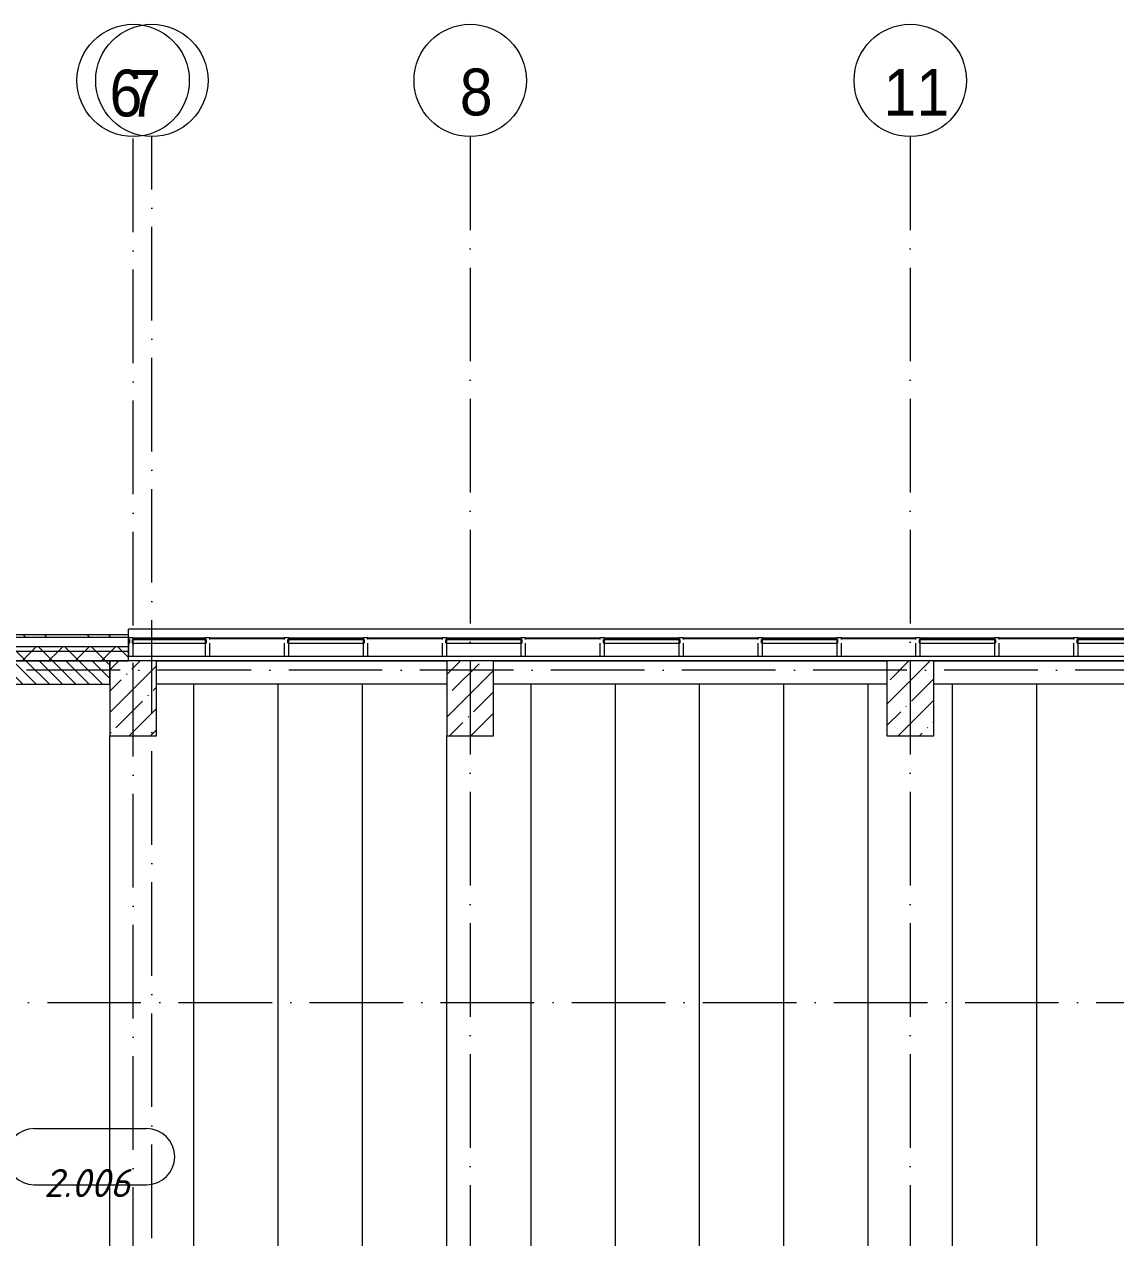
# Model space of a CAD drawing. Header units: millimetres. Extents: x -6467 to 105918, y -7090 to 92481.
# Drawn here: x 8488 to 20144, y 79519 to 92481 of the extents above; entities that cross this region are included whole.
import ezdxf

# ---------------------------------------------------------------- set-up
doc = ezdxf.new("R2010")
doc.units = ezdxf.units.MM
doc.linetypes.add('50_200_ШТРИХ_1Т_ш5_п1_п1_', pattern=[1400, 1000, -200, 0, -200])
for name, color, linetype, lineweight, true_color in [('A-AREA-IDEN-1', 7, 'Continuous', 9, 0xaaaaaa), ('A-WALL-3', 7, 'Continuous', 5, 0x787878), ('Оси-1', 7, 'Continuous', 20, 0xaaaaaa), ('Оси-2', 7, 'Continuous', 9, 0xaaaaaa), ('Оси-3', 7, '50_200_ШТРИХ_1Т_ш5_п1_п1_', 9, 0xaaaaaa)]:
    doc.layers.add(name, color=color, linetype=linetype, lineweight=lineweight, true_color=true_color)
for name, color, linetype, lineweight in [('A-FLOR', 7, 'Continuous', 9), ('A-GLAZ', 7, 'Continuous', 5), ('A-GLAZ-CWMG', 7, 'Continuous', 9), ('A-GLAZ-CWMG-1', 7, 'Continuous', 20), ('A-WALL', 7, 'Continuous', 5), ('A-WALL-FNSH-1', 7, 'Continuous', 5), ('I-WALL', 7, 'Continuous', 5), ('S-COLS', 7, 'Continuous', 9), ('S-COLS-1', 7, 'Continuous', 5)]:
    doc.layers.add(name, color=color, linetype=linetype, lineweight=lineweight)
doc.styles.add('Arial', font='arial.ttf', dxfattribs={"width": 0.9, "height": 500})
doc.styles.add('ISOCPEUR_I', font='isocpeui.ttf', dxfattribs={"height": 300})
pattern_1 = [(45, (0, 0), (-228.0985, 228.0985), []), (45, (228.1, 0), (-228.0985, 228.0985), [403.225, -80.645, 6.706, -73.939])]
pattern_2 = [(45, (0, 0), (-141.42136, 141.42136), []), (135, (0, 0), (-141.42136, -141.42136), [])]

# ---------------------------------------------------------------- blocks, each defined once
blk = doc.blocks.new('Прямоугольный импост - Импост структурный с накладкой - 180мм-22888792-АИ_План этажа Радиаторы_2')
at = {"layer": 'A-GLAZ-CWMG'}
for p, q in [((19743, 85928), (20512, 85928)), ((19743, 85871), (19743, 85911)), ((19743, 85911), (20512, 85911)), ((19743, 85871), (20512, 85871)), ((20512, 85911), (20512, 85871)), ((19743, 85731), (20512, 85731))]:
    blk.add_line(p, q, dxfattribs=at)
blk = doc.blocks.new('Прямоугольный импост - Импост структурный с накладкой - 180мм-V241-АИ_План этажа Радиаторы_2')
at = {"layer": 'A-GLAZ-CWMG-1'}
for p, q in [((-50, 0), (-50, 17)), ((-50, 17), (0, 17)), ((-40, 0), (-50, 0)), ((-40, -40), (-40, 0)), ((0, 0), (-10, 0)), ((-10, 0), (-10, -40)), ((0, 17), (0, 0)), ((-50, -180), (-50, -40)), ((-50, -40), (-40, -40)), ((-10, -40), (0, -40)), ((0, -40), (0, -180)), ((0, -180), (-50, -180))]:
    blk.add_line(p, q, dxfattribs=at)
blk = doc.blocks.new('Прямоугольный импост - Импост структурный с накладкой - 180мм-22888794-АИ_План этажа Радиаторы_2')
at = {"layer": 'A-GLAZ-CWMG'}
for p, q in [((17214, 85928), (18007, 85928)), ((17214, 85731), (18007, 85731))]:
    blk.add_line(p, q, dxfattribs=at)
blk = doc.blocks.new('Прямоугольный импост - Импост структурный с накладкой - 180мм-V237-АИ_План этажа Радиаторы_2')
at = {"layer": 'A-GLAZ-CWMG-1'}
for p, q in [((-25, 0), (-25, 17)), ((-25, 17), (25, 17)), ((-15, 0), (-25, 0)), ((-15, -40), (-15, 0)), ((25, 17), (25, 0)), ((-25, -180), (-25, -40)), ((-25, -40), (-15, -40)), ((25, -40), (25, -180)), ((25, -180), (-25, -180))]:
    blk.add_line(p, q, dxfattribs=at)
blk = doc.blocks.new('Прямоугольный импост - Импост структурный с накладкой - 180мм-V243-АИ_План этажа Радиаторы_2')
at = {"layer": 'A-GLAZ-CWMG'}
for p, q in [((16371, 85928), (17164, 85928)), ((16371, 85871), (16371, 85911)), ((16371, 85911), (17164, 85911)), ((16371, 85871), (17164, 85871)), ((17164, 85911), (17164, 85871)), ((16371, 85731), (17164, 85731))]:
    blk.add_line(p, q, dxfattribs=at)
blk = doc.blocks.new('Прямоугольный импост - Импост структурный с накладкой - 180мм-22437100-АИ_План этажа Радиаторы_2')
at = {"layer": 'A-GLAZ-CWMG-1'}
for p, q in [((-25, 0), (-25, 17)), ((-25, 17), (25, 17)), ((25, 0), (15, 0)), ((15, 0), (15, -40)), ((25, 17), (25, 0)), ((-25, -180), (-25, -40)), ((15, -40), (25, -40)), ((25, -40), (25, -180)), ((25, -180), (-25, -180))]:
    blk.add_line(p, q, dxfattribs=at)
blk = doc.blocks.new('Подъем актового зала4 - Подъем актового зала-22543515-АИ_План этажа Радиаторы_2')
at = {"layer": 'A-FLOR'}
for p, q in [((10527, 74966), (10527, 85431)), ((11427, 74966), (11427, 85431)), ((12327, 74966), (12327, 85431)), ((14127, 74966), (14127, 85431)), ((15027, 74966), (15027, 85431)), ((15927, 74966), (15927, 85431)), ((16827, 74966), (16827, 85431)), ((17727, 76856), (17727, 85431)), ((18627, 76855), (18627, 85431)), ((19527, 76853), (19527, 85431)), ((9627, 74966), (9627, 84881)), ((13227, 74966), (13227, 84881))]:
    blk.add_line(p, q, dxfattribs=at)
blk = doc.blocks.new('Отлив_СКБ - Отлив витража-25817647-АИ_План этажа Радиаторы_2')
at = {"layer": 'A-GLAZ'}
for p, q in [((0, 39), (0, 100)), ((10960, 100), (0, 100)), ((50, 2), (818, 2)), ((868, 2), (1661, 2)), ((1711, 2), (2504, 2)), ((2554, 2), (3347, 2)), ((3397, 2), (4190, 2)), ((4240, 2), (5033, 2)), ((5083, 2), (5877, 2)), ((5927, 2), (6720, 2)), ((6770, 2), (7563, 2)), ((7613, 2), (8406, 2)), ((8456, 2), (9249, 2)), ((9299, 2), (10092, 2)), ((10142, 2), (10910, 2)), ((10960, 100), (10960, 39)), ((818, 0), (50, 0)), ((1661, 0), (868, 0)), ((2504, 0), (1711, 0)), ((3347, 0), (2554, 0)), ((4190, 0), (3397, 0)), ((5033, 0), (4240, 0)), ((5877, 0), (5083, 0)), ((6720, 0), (5927, 0)), ((7563, 0), (6770, 0)), ((8406, 0), (7613, 0)), ((9249, 0), (8456, 0)), ((10092, 0), (9299, 0)), ((10910, 0), (10142, 0))]:
    blk.add_line(p, q, dxfattribs=at)
blk = doc.blocks.new('Ось сетки - Круг_Ø6_00__ISO-2_5_0_9K_-17386508-АИ_План этажа Радиаторы_2')
at = {"layer": 'Оси-1'}
blk.add_circle((0, 0), 3, dxfattribs=at)
blk = doc.blocks.new('AAR_СКБ_Марка_помещения_1_5 ммп - Номер-27962133-АИ_План этажа Радиаторы_2')
at = {"layer": 'A-AREA-IDEN-1'}
for p, q in [((-2.987, 3), (3.013, 3)), ((-2.987, 0), (3.013, 0))]:
    blk.add_line(p, q, dxfattribs=at)
for centre, start, end in [((-2.987, 1.5), 90, 270), ((3.013, 1.5), 270, 90)]:
    blk.add_arc(centre, 1.5, start, end, dxfattribs=at)

msp = doc.modelspace()

# ---------------------------------------------------------------- hatches: boundary and pattern name
at = {"layer": 'A-WALL'}
h = msp.add_hatch(dxfattribs=at)
h.set_pattern_fill('FP_125', color=256, style=0, pattern_type=2)
h.set_pattern_definition(pattern_2)
h.paths.add_polyline_path([(20562, 85781), (21169, 85781), (21169, 85831), (20562, 85831)])
h.paths.add_polyline_path([(9602, 85781), (9602, 85831), (-2550, 85831), (-2550, 85781), (9472, 85781)])
h = msp.add_hatch(dxfattribs=at)
h.set_pattern_fill('FP_125', color=256, style=0, pattern_type=2)
h.set_pattern_definition(pattern_2)
h.paths.add_polyline_path([(21169, 85681), (21169, 85781), (20562, 85781), (20562, 85681), (21099, 85681)])
h.paths.add_polyline_path([(9602, 85681), (9602, 85781), (-2450, 85781), (-2450, 85681), (9472, 85681)])
at = {"layer": 'A-WALL-3'}
h = msp.add_hatch(dxfattribs=at)
h.set_pattern_fill('FP_124', color=256, style=0, pattern_type=2)
h.set_pattern_definition([(135, (0, 0), (-342.1478, -342.1478), []), (135, (228.1, 0), (-342.1478, -342.1478), [])])
h.paths.add_polyline_path([(21169, 85931), (21169, 85958), (20562, 85958), (20562, 85931), (21099, 85931)])
h.paths.add_polyline_path([(9472, 85931), (9602, 85931), (9602, 85958), (-2700, 85958), (-2700, 85931), (7811, 85931)])
at = {"layer": 'I-WALL'}
h = msp.add_hatch(dxfattribs=at)
h.set_pattern_fill('FP_2', color=256, style=0, pattern_type=2)
h.set_pattern_definition([(135, (0, 0), (-70.71068, -70.71068), [])])
h.paths.add_polyline_path([(21099, 85431), (23000, 85431), (23000, 85681), (20562, 85681), (20562, 85431)])
h.paths.add_polyline_path([(9400, 85431), (9400, 85681), (5560, 85681), (5560, 85431), (7100, 85431), (7100, 85681), (7600, 85681), (7600, 85431), (7811, 85431)])
at = {"layer": 'S-COLS-1'}
h = msp.add_hatch(dxfattribs=at)
h.set_pattern_fill('FP_1', color=256, style=0, pattern_type=2)
h.set_pattern_definition(pattern_1)
h.paths.add_polyline_path([(9900, 84881), (9900, 85681), (9400, 85681), (9400, 84881), (9472, 84881)])
h = msp.add_hatch(dxfattribs=at)
h.set_pattern_fill('FP_1', color=256, style=0, pattern_type=2)
h.set_pattern_definition(pattern_1)
h.paths.add_polyline_path([(13500, 84881), (13500, 85681), (13000, 85681), (13000, 84881)])
h = msp.add_hatch(dxfattribs=at)
h.set_pattern_fill('FP_1', color=256, style=0, pattern_type=2)
h.set_pattern_definition(pattern_1)
h.paths.add_polyline_path([(17777, 84881), (18200, 84881), (18200, 85681), (17700, 85681), (17700, 84881)])

# ---------------------------------------------------------------- linework, layer by layer
at = {"layer": 'A-WALL'}
for p, q in [((9602, 85931), (-2700, 85931)), ((9602, 85831), (-2600, 85831)), ((9602, 85781), (-2550, 85781)), ((9400, 85681), (5550, 85681)), ((9400, 85431), (9400, 85681)), ((13000, 85681), (9900, 85681)), ((9900, 85681), (13000, 85681)), ((17700, 85681), (13500, 85681)), ((13500, 85681), (17700, 85681)), ((20562, 85681), (18200, 85681)), ((18200, 85681), (20562, 85681)), ((7600, 85431), (9400, 85431)), ((13000, 85431), (9900, 85431)), ((17700, 85431), (13500, 85431)), ((20562, 85431), (18200, 85431))]:
    msp.add_line(p, q, dxfattribs=at)
at = {"layer": 'A-WALL-FNSH-1'}
for p, q in [((9602, 85958), (-2727, 85958)), ((9602, 85681), (9602, 85958)), ((5550, 85681), (9602, 85681))]:
    msp.add_line(p, q, dxfattribs=at)
at = {"layer": 'S-COLS'}
msp.add_line((9400, 85681), (9400, 85431), dxfattribs=at)
at = {"layer": 'S-COLS-1'}
for p, q in [((9900, 85681), (9400, 85681)), ((9900, 84881), (9900, 85681)), ((13500, 85681), (13000, 85681)), ((13000, 85681), (13000, 84881)), ((13500, 84881), (13500, 85681)), ((18200, 85681), (17700, 85681)), ((17700, 85681), (17700, 84881)), ((18200, 84881), (18200, 85681)), ((9400, 85431), (9400, 84881)), ((9400, 84881), (9900, 84881)), ((13000, 84881), (13500, 84881)), ((17700, 84881), (18200, 84881))]:
    msp.add_line(p, q, dxfattribs=at)
at = {"layer": 'Оси-3'}
for p, q in [((9650, 52458), (9650, 91281)), ((9850, -5890), (9850, 91281)), ((13250, 91281), (13250, 52458)), ((17950, 91281), (17950, 52458)), ((104718, 85581), (-5267, 85581)), ((-5267, 82031), (104718, 82031))]:
    msp.add_line(p, q, dxfattribs=at)

# ---------------------------------------------------------------- block references
at = {"layer": 'A-AREA-IDEN-1', "xscale": 199.9999999999999, "yscale": 199.9999999999999, "zscale": 199.9999999999999}
msp.add_blockref('AAR_СКБ_Марка_помещения_1_5 ммп - Номер-27962133-АИ_План этажа Радиаторы_2', (9192, 80085), dxfattribs=at)
at = {"layer": 'A-FLOR'}
msp.add_blockref('Подъем актового зала4 - Подъем актового зала-22543515-АИ_План этажа Радиаторы_2', (-227, 0), dxfattribs=at)
at = {"layer": 'A-GLAZ'}
msp.add_blockref('Отлив_СКБ - Отлив витража-25817647-АИ_План этажа Радиаторы_2', (9602, 85919), dxfattribs=at)
at = {"layer": 'A-GLAZ-CWMG', "extrusion": (0, 0, -1)}
for name, p in [('Прямоугольный импост - Импост структурный с накладкой - 180мм-V241-АИ_План этажа Радиаторы_2', (-9602, 85911)), ('Прямоугольный импост - Импост структурный с накладкой - 180мм-22437100-АИ_План этажа Радиаторы_2', (-10445, 85911)), ('Прямоугольный импост - Импост структурный с накладкой - 180мм-V237-АИ_План этажа Радиаторы_2', (-11288, 85911)), ('Прямоугольный импост - Импост структурный с накладкой - 180мм-22437100-АИ_План этажа Радиаторы_2', (-12131, 85911)), ('Прямоугольный импост - Импост структурный с накладкой - 180мм-V237-АИ_План этажа Радиаторы_2', (-12974, 85911)), ('Прямоугольный импост - Импост структурный с накладкой - 180мм-22437100-АИ_План этажа Радиаторы_2', (-13817, 85911)), ('Прямоугольный импост - Импост структурный с накладкой - 180мм-V237-АИ_План этажа Радиаторы_2', (-14660, 85911)), ('Прямоугольный импост - Импост структурный с накладкой - 180мм-22437100-АИ_План этажа Радиаторы_2', (-15503, 85911)), ('Прямоугольный импост - Импост структурный с накладкой - 180мм-V237-АИ_План этажа Радиаторы_2', (-16346, 85911)), ('Прямоугольный импост - Импост структурный с накладкой - 180мм-22437100-АИ_План этажа Радиаторы_2', (-17189, 85911)), ('Прямоугольный импост - Импост структурный с накладкой - 180мм-V237-АИ_План этажа Радиаторы_2', (-18032, 85911)), ('Прямоугольный импост - Импост структурный с накладкой - 180мм-22437100-АИ_План этажа Радиаторы_2', (-18875, 85911)), ('Прямоугольный импост - Импост структурный с накладкой - 180мм-V237-АИ_План этажа Радиаторы_2', (-19718, 85911))]:
    msp.add_blockref(name, p, dxfattribs=at)
at = {"layer": 'A-GLAZ-CWMG'}
for name, p in [('Прямоугольный импост - Импост структурный с накладкой - 180мм-22888792-АИ_План этажа Радиаторы_2', (-10092, 0)), ('Прямоугольный импост - Импост структурный с накладкой - 180мм-22888794-АИ_План этажа Радиаторы_2', (-6745, 0)), ('Прямоугольный импост - Импост структурный с накладкой - 180мм-V243-АИ_План этажа Радиаторы_2', (-5058, 0)), ('Прямоугольный импост - Импост структурный с накладкой - 180мм-22888794-АИ_План этажа Радиаторы_2', (-5058, 0)), ('Прямоугольный импост - Импост структурный с накладкой - 180мм-V243-АИ_План этажа Радиаторы_2', (-3372, 0)), ('Прямоугольный импост - Импост структурный с накладкой - 180мм-22888794-АИ_План этажа Радиаторы_2', (-3372, 0)), ('Прямоугольный импост - Импост структурный с накладкой - 180мм-V243-АИ_План этажа Радиаторы_2', (-1686, 0)), ('Прямоугольный импост - Импост структурный с накладкой - 180мм-22888794-АИ_План этажа Радиаторы_2', (-1686, 0)), ('Прямоугольный импост - Импост структурный с накладкой - 180мм-V243-АИ_План этажа Радиаторы_2', (0, 0)), ('Прямоугольный импост - Импост структурный с накладкой - 180мм-22888794-АИ_План этажа Радиаторы_2', (0, 0)), ('Прямоугольный импост - Импост структурный с накладкой - 180мм-V243-АИ_План этажа Радиаторы_2', (1686, 0)), ('Прямоугольный импост - Импост структурный с накладкой - 180мм-22888794-АИ_План этажа Радиаторы_2', (1686, 0)), ('Прямоугольный импост - Импост структурный с накладкой - 180мм-22888792-АИ_План этажа Радиаторы_2', (0, 0))]:
    msp.add_blockref(name, p, dxfattribs=at)
at = {"layer": 'Оси-1', "xscale": 199.9999999999999, "yscale": 199.9999999999999, "zscale": 199.9999999999999}
for p in [(9650, 91881), (9850, 91881)]:
    msp.add_blockref('Ось сетки - Круг_Ø6_00__ISO-2_5_0_9K_-17386508-АИ_План этажа Радиаторы_2', p, dxfattribs=at)
at = {"layer": 'Оси-1', "xscale": 199.9999999999999, "yscale": 199.9999999999999, "zscale": 199.9999999999999, "rotation": 180}
for p in [(13250, 91881), (17950, 91881)]:
    msp.add_blockref('Ось сетки - Круг_Ø6_00__ISO-2_5_0_9K_-17386508-АИ_План этажа Радиаторы_2', p, dxfattribs=at)

# ---------------------------------------------------------------- texts
at = {"layer": 'A-AREA-IDEN-1', "insert": (9157, 79954), "char_height": 300, "width": 952, "attachment_point": 8, "line_spacing_factor": 1.139951, "style": 'ISOCPEUR_I'}
msp.add_mtext('\\pt2540.001,5079.999,7620,10160.001,12699.999,15240,17780.001,20319.999,22860,25400.001,27939.999,30480,33020.001,35559.999,38100,40640.001,43179.999,45720,48260.001,50799.999,53340,55880.001,58419.999,60960,63500.001,66039.999,68580,71120.001,73659.999,76200,78740.001,81279.999;2.006', dxfattribs=at)
at = {"layer": 'Оси-2', "char_height": 500, "attachment_point": 5, "line_spacing_factor": 0.936439, "style": 'Arial'}
for s, insert, width in [('\\pt2286,4572,6858,9144,11430,13716,16002,18288,20574,22860,25146,27432,29718,32004,34290,36576,38862,41148,43434,45720,48006,50292,52578,54864,57150,59436,61722,64008,66294,68580,70866,73152;6', (9573, 91743), 358.2), ('\\pt2286,4572,6858,9144,11430,13716,16002,18288,20574,22860,25146,27432,29718,32004,34290,36576,38862,41148,43434,45720,48006,50292,52578,54864,57150,59436,61722,64008,66294,68580,70866,73152;7', (9773, 91743), 358.2), ('\\pt2286,4572,6858,9144,11430,13716,16002,18288,20574,22860,25146,27432,29718,32004,34290,36576,38862,41148,43434,45720,48006,50292,52578,54864,57150,59436,61722,64008,66294,68580,70866,73152;8', (13314, 91754), 358.2), ('\\pt2286,4572,6858,9144,11430,13716,16002,18288,20574,22860,25146,27432,29718,32004,34290,36576,38862,41148,43434,45720,48006,50292,52578,54864,57150,59436,61722,64008,66294,68580,70866,73152;11', (18015, 91754), 702)]:
    msp.add_mtext(s, dxfattribs=dict(at, insert=insert, width=width))

doc.saveas('drawing.dxf')
